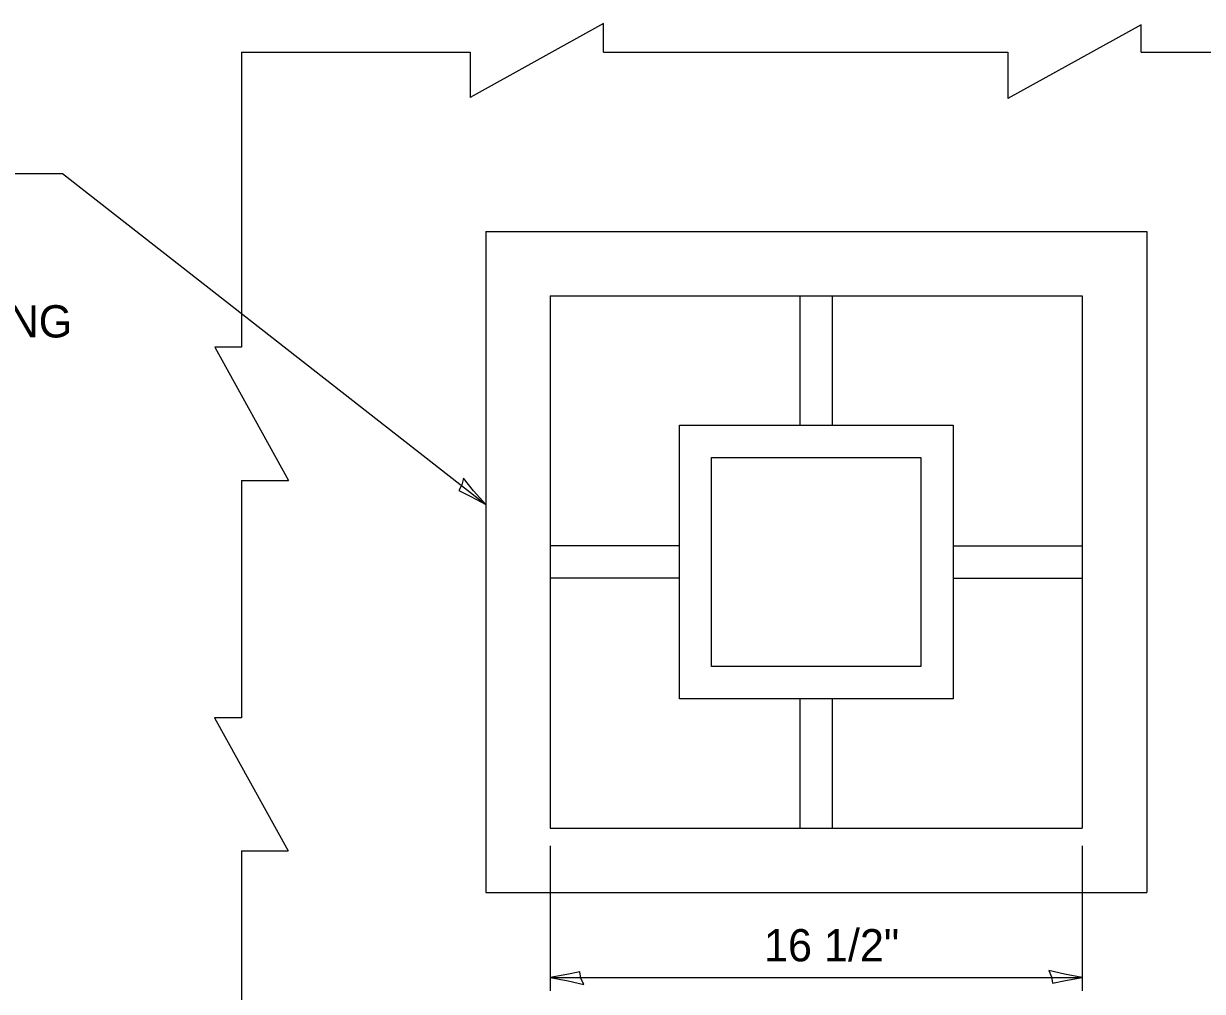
# Model space of a CAD drawing. Extents: x 99865 to 100545, y 101244 to 101684.
# Drawn here: x 100023.4 to 100122.4, y 101529.3 to 101610.5 of the extents above; entities that cross this region are included whole.
import ezdxf

# ---------------------------------------------------------------- set-up
doc = ezdxf.new("R2010")
doc.units = 0
for name, color, linetype in [('Design_PR_EOP', 7, 'Continuous'), ('Design_PR_Roadway Dimensions', 7, 'Continuous'), ('Design_PR_Roadway Notes', 7, 'Continuous'), ('Level 29', 7, 'Continuous'), ('Level 43', 7, 'Continuous')]:
    doc.layers.add(name, color=color, linetype=linetype)

msp = doc.modelspace()

# ---------------------------------------------------------------- linework, layer by layer
at = {"layer": 'Design_PR_EOP'}
for p, q in [((100062.224, 101593.064), (100062.224, 101537.557)), ((100062.224, 101593.064), (100117.724, 101593.064)), ((100117.724, 101593.064), (100117.724, 101537.557)), ((100067.632, 101587.649), (100112.306, 101587.649)), ((100067.632, 101587.649), (100067.632, 101542.975)), ((100088.622, 101576.799), (100088.622, 101587.649)), ((100091.326, 101576.799), (100091.326, 101587.649)), ((100112.306, 101587.649), (100112.306, 101542.975)), ((100078.483, 101576.799), (100101.459, 101576.799)), ((100078.489, 101553.826), (100078.483, 101576.799)), ((100101.459, 101576.799), (100101.459, 101553.822)), ((100081.193, 101574.091), (100098.755, 101574.091)), ((100081.193, 101556.533), (100081.193, 101574.091)), ((100098.755, 101574.091), (100098.755, 101556.533)), ((100078.483, 101566.666), (100067.632, 101566.666)), ((100101.459, 101566.666), (100112.306, 101566.666)), ((100078.483, 101563.955), (100067.632, 101563.955)), ((100101.459, 101563.955), (100112.306, 101563.955)), ((100098.755, 101556.533), (100081.193, 101556.533)), ((100101.459, 101553.822), (100078.489, 101553.826)), ((100088.622, 101542.975), (100088.622, 101553.822)), ((100091.326, 101542.975), (100091.326, 101553.822)), ((100067.632, 101542.975), (100112.306, 101542.975)), ((100112.306, 101543.162), (100112.306, 101542.975)), ((100062.224, 101537.557), (100117.724, 101537.557))]:
    msp.add_line(p, q, dxfattribs=at)
at = {"layer": 'Design_PR_Roadway Notes'}
for p, q in [((99974.41, 101597.944), (100026.688, 101597.944)), ((100026.688, 101597.944), (100062.224, 101570.149))]:
    msp.add_line(p, q, dxfattribs=at)
msp.add_lwpolyline([(100060.366, 101572.351), (100060.214, 101571.782), (100059.963, 101571.318), (100060.963, 101570.825), (100062.224, 101570.149), (100061.208, 101571.291)], close=True, dxfattribs=at)
at = {"layer": 'Level 29'}
for p, q in [((100072.1, 101610.517), (100060.918, 101604.321)), ((100072.1, 101608.121), (100072.1, 101610.517)), ((100117.254, 101610.412), (100106.065, 101604.219)), ((100117.254, 101608.121), (100117.254, 101610.412)), ((100041.735, 101608.121), (100060.918, 101608.121)), ((100041.735, 101608.121), (100041.735, 101583.337)), ((100060.918, 101608.121), (100060.918, 101604.321)), ((100072.1, 101608.121), (100106.065, 101608.121)), ((100106.065, 101608.121), (100106.065, 101604.219)), ((100117.254, 101608.121), (100136.305, 101608.121)), ((100041.735, 101583.337), (100039.481, 101583.337)), ((100039.481, 101583.337), (100045.674, 101572.149)), ((100041.735, 101572.149), (100045.674, 101572.149)), ((100041.735, 101572.149), (100041.735, 101552.242)), ((100041.735, 101552.242), (100039.444, 101552.242)), ((100039.444, 101552.242), (100045.637, 101541.06)), ((100041.735, 101541.06), (100045.637, 101541.06)), ((100041.735, 101541.06), (100041.735, 101523.576))]:
    msp.add_line(p, q, dxfattribs=at)
at = {"layer": 'Level 43'}
for p, q in [((100067.632, 101541.494), (100067.632, 101529.302)), ((100112.306, 101541.494), (100112.306, 101529.302)), ((100067.632, 101530.431), (100112.306, 101530.431))]:
    msp.add_line(p, q, dxfattribs=at)
for points in [[(100070.451, 101529.841), (100070.222, 101530.383), (100070.133, 101530.902), (100069.042, 101530.674), (100067.632, 101530.431), (100069.136, 101530.158)], [(100109.487, 101531.021), (100109.716, 101530.478), (100109.805, 101529.959), (100110.896, 101530.187), (100112.306, 101530.431), (100110.802, 101530.704)]]:
    msp.add_lwpolyline(points, close=True, dxfattribs=at)

# ---------------------------------------------------------------- texts
at = {"layer": 'Design_PR_Roadway Dimensions'}
msp.add_text('16 1/2"', height=2.7075, dxfattribs=at).set_placement((100085.586, 101531.786))
at = {"layer": 'Design_PR_Roadway Notes'}
msp.add_text('GRADE AFTER RESURFACING', height=2.7075, dxfattribs=at).set_placement((99974.41, 101584.165))

doc.saveas('drawing.dxf')
